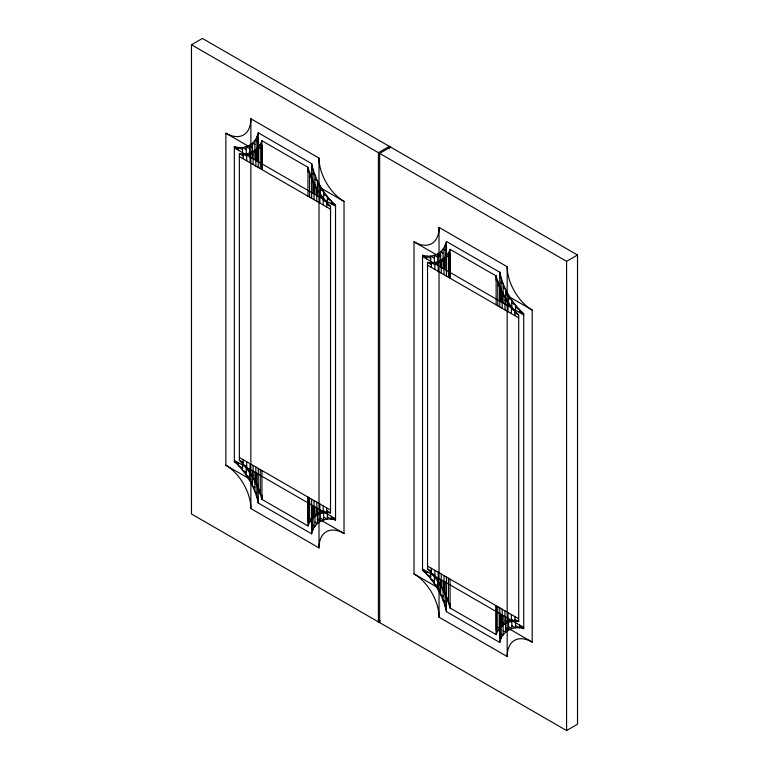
<?xml version="1.0" encoding="UTF-8"?>
<svg xmlns="http://www.w3.org/2000/svg" width="769" height="769" viewBox="0 0 769 769"><rect width="100%" height="100%" fill="white"/><g stroke="black" fill="none" stroke-linecap="round" stroke-linejoin="round"><path stroke-width="1.15" d="M258.269 161.711L258.269 137.68L256.865 136.872L258.269 132.835L311.618 163.634C315.03 179.465 323.518 194.182 335.534 205.054L335.534 520.036C325.239 516.326 313.55 523.074 311.618 533.84L258.269 503.041C254.856 487.21 246.368 472.493 234.353 461.621L234.353 146.639C243.033 149.551 253.462 145.668 256.865 136.872L256.865 160.894M311.618 504.964L311.618 528.995L313.021 529.803L313.021 505.781M446.443 270.352L446.443 246.32L445.04 245.513L446.443 241.476L499.792 272.274C503.205 288.115 511.693 302.823 523.708 313.694L523.708 628.677C513.413 624.966 501.724 631.714 499.792 642.48L446.443 611.682C443.031 595.85 434.543 581.133 422.527 570.262L422.527 255.279C431.207 258.192 441.637 254.308 445.04 245.513L445.04 269.544M261.921 140.717C258.769 149.878 248.868 155.598 239.361 153.742L239.361 460.295C249.963 471.176 257.798 484.739 261.921 499.379L307.965 525.958C311.109 516.797 321.019 511.077 330.526 512.933L330.526 206.38C319.923 195.499 312.089 181.926 307.965 167.296L261.921 140.717L261.921 169.593L261.921 145.072L260.278 144.12L260.278 168.642M450.096 249.358C446.943 258.519 437.042 264.238 427.535 262.383L427.535 568.935C438.138 579.816 445.972 593.389 450.096 608.019L496.14 634.598C499.283 625.437 509.193 619.718 518.7 621.573L518.7 315.021C508.098 304.139 500.263 290.576 496.14 275.946L450.096 249.358L450.096 278.234L450.096 253.712L448.452 252.761L448.452 277.282M191.481 44.765L202.42 38.45L577.519 255.01L577.519 724.235L566.58 730.55L191.481 513.99L191.481 44.765L566.58 261.325L577.519 255.01M390.594 147.09L379.655 153.406L379.655 622.63M380.395 620.756L378.406 621.91L378.406 152.685L389.345 146.37L389.345 148.773M250.867 118.762L319.01 158.097A35.364 20.417 60 0 0 344.022 201.411L344.022 533.475A35.364 20.417 60 0 0 319.01 547.913L250.867 508.578A35.364 20.417 60 0 0 225.865 465.264L225.865 133.2A35.364 20.417 60 0 0 250.867 118.762L250.867 508.578M439.041 227.403L507.184 266.747A35.364 20.417 60 0 0 532.196 310.051L532.196 642.125A35.364 20.417 60 0 0 507.184 656.553L439.041 617.219A35.364 20.417 60 0 0 414.039 573.905L414.039 241.841A35.364 20.417 60 0 0 439.041 227.403L439.041 617.219M256.865 141.467L254.923 140.343L254.923 159.779M313.021 173.89L314.963 175.005L314.963 194.442M445.04 250.108L443.098 248.983L443.098 268.419M501.196 282.531L503.137 283.655L503.137 303.082M254.923 144.601L252.472 143.188L252.472 158.356M314.963 179.264L317.414 180.686L317.414 195.855M443.098 253.241L440.647 251.828L440.647 266.997M503.137 287.904L505.589 289.327L505.589 304.495M258.24 147.071L260.278 148.244M309.609 176.726L311.647 177.899M446.414 255.712L448.452 256.884M497.783 285.366L499.821 286.539L499.821 306.946M252.472 147.033L249.55 145.351L249.55 156.674M317.414 184.531L320.337 186.213L320.337 197.546M440.647 255.673L437.724 253.991L437.724 265.315M505.589 293.172L508.511 294.854L508.511 306.187M258.24 150.916L255.837 149.522L255.837 166.075M311.647 181.753L314.05 183.137L314.05 199.69M446.414 259.557L444.011 258.173L444.011 274.716M499.821 290.394L502.224 291.778L502.224 308.331M225.865 133.2L250.867 147.638M319.01 186.973L344.022 201.411M414.039 241.841L439.041 256.279M507.184 295.613L532.196 310.051M249.55 148.715L246.224 146.792L246.224 154.752M320.337 189.578L323.662 191.51L323.662 199.469M437.724 257.355L434.398 255.433L434.398 263.392M508.511 298.228L511.837 300.15L511.837 308.109M255.837 153.06L253.088 151.474L253.088 164.489M314.05 186.665L316.799 188.251L316.799 201.276M444.011 261.7L441.262 260.114L441.262 273.13M502.224 295.306L504.973 296.901L504.973 309.917M246.224 149.628L242.533 147.494L242.533 152.627M323.662 194.336L327.354 196.47L327.354 201.593M434.398 258.269L430.707 256.135L430.707 261.268M511.837 302.976L515.528 305.11L515.528 310.234M253.088 154.646L250.031 152.877L250.031 162.73M316.799 191.423L319.856 193.192L319.856 203.045M441.262 263.286L438.205 261.518L438.205 271.37M504.973 300.073L508.03 301.833L508.03 311.685M242.533 149.744L238.553 147.446L238.553 150.33M327.354 198.71L331.333 201.007L331.333 203.891M430.707 258.384L426.728 256.087L426.728 258.97M515.528 307.35L519.508 309.647L519.508 312.531M234.353 146.639L238.553 149.061M250.031 155.655L246.695 153.733L246.695 160.798M319.856 195.97L323.191 197.893L323.191 204.967M331.333 202.632L335.534 205.054M422.527 255.279L426.728 257.702M438.205 264.296L434.87 262.373L434.87 269.448M508.03 304.611L511.366 306.533L511.366 313.608M519.508 311.272L523.708 313.694M234.353 147.898L335.534 206.313M422.527 256.548L523.708 314.954M246.695 156.088L243.129 154.021L243.129 158.741M323.191 200.248L326.758 202.314L326.758 207.024M434.87 264.728L431.303 262.662L431.303 267.381M511.366 308.888L514.932 310.955L514.932 315.665M239.361 153.742L243.129 155.924M326.758 204.208L330.526 206.38M427.535 262.383L431.303 264.565M514.932 312.848L518.7 315.021M239.361 156.568L330.526 209.206M427.535 265.209L518.7 317.847M239.361 457.468L330.526 510.107M427.535 566.109L518.7 618.747M239.361 460.295L243.129 462.467M326.758 510.751L330.526 512.933M427.535 568.935L431.303 571.107M514.932 619.391L518.7 621.573M246.695 466.427L243.129 464.361L243.129 459.651M323.191 510.587L326.758 512.654L326.758 507.934M434.87 575.068L431.303 573.011L431.303 568.291M511.366 619.228L514.932 621.294L514.932 616.575M234.353 460.362L335.534 518.777M422.527 569.002L523.708 627.417M234.353 461.621L238.553 464.043M250.031 470.705L246.695 468.782L246.695 461.708M319.856 511.02L323.191 512.942L323.191 505.877M331.333 517.614L335.534 520.036M422.527 570.262L426.728 572.694M438.205 579.345L434.87 577.423L434.87 570.348M508.03 619.66L511.366 621.583L511.366 614.518M519.508 626.254L523.708 628.677M242.533 467.965L238.553 465.668L238.553 462.784M327.354 516.931L331.333 519.229L331.333 516.345M430.707 576.606L426.728 574.308L426.728 571.425M515.528 625.572L519.508 627.869L519.508 624.986M253.088 475.252L250.031 473.483L250.031 463.63M316.799 512.029L319.856 513.798L319.856 503.945M441.262 583.892L438.205 582.123L438.205 572.271M504.973 620.67L508.03 622.438L508.03 612.585M246.224 472.339L242.533 470.205L242.533 465.082M323.662 517.047L327.354 519.181L327.354 514.048M434.398 580.98L430.707 578.855L430.707 573.722M511.837 625.697L515.528 627.821L515.528 622.688M255.837 480.01L253.088 478.424L253.088 465.399M314.05 513.615L316.799 515.201L316.799 502.186M444.011 588.65L441.262 587.064L441.262 574.039M502.224 622.256L504.973 623.842L504.973 610.826M249.55 477.097L246.224 475.165L246.224 467.206M320.337 517.96L323.662 519.882L323.662 511.923M437.724 585.738L434.398 583.815L434.398 575.846M508.511 626.6L511.837 628.523L511.837 620.564M225.865 465.264L250.867 479.702M319.01 519.037L344.022 533.475M414.039 573.905L439.041 588.343M507.184 627.687L532.196 642.125M258.24 484.922L255.837 483.538L255.837 466.985M311.647 515.759L314.05 517.143L314.05 500.6M446.414 593.572L444.011 592.178L444.011 575.625M499.821 624.399L502.224 625.793L502.224 609.24M252.472 482.144L249.55 480.462L249.55 469.128M317.414 519.642L320.337 521.324L320.337 510.001M440.647 590.784L437.724 589.102L437.724 577.779M505.589 628.283L508.511 629.974L508.511 618.641M258.24 488.776L260.278 489.949M309.609 518.431L311.647 519.604M446.414 597.417L448.452 598.59M497.783 627.071L499.821 628.254L499.821 607.846M254.923 487.411L252.472 485.989L252.472 470.82M314.963 522.074L317.414 523.487L317.414 508.319M443.098 596.052L440.647 594.629L440.647 579.461M503.137 630.715L505.589 632.128L505.589 616.959M256.865 492.785L254.923 491.67L254.923 472.233M313.021 525.208L314.963 526.332L314.963 506.896M445.04 601.425L443.098 600.31L443.098 580.874M501.196 633.848L503.137 634.973L503.137 615.536M566.58 261.325L566.58 730.55M507.184 266.747L507.184 656.553M501.196 301.957L501.196 277.936L499.792 277.128L499.792 272.274L499.792 301.15M501.196 614.421L501.196 638.443L499.792 637.636L499.792 613.604L499.792 642.48M497.783 305.764L497.783 281.243L496.14 280.291L496.14 275.946L496.14 304.812M497.783 606.674L497.783 631.195L496.14 630.244L496.14 605.722L496.14 634.598M450.096 579.144L450.096 608.019L450.096 603.665L448.452 602.713L448.452 578.192M446.443 241.476L446.414 276.109M446.414 577.019L446.443 611.682L446.443 606.837L445.04 606.02L445.04 581.998M319.01 158.097L319.01 547.913M313.021 193.317L313.021 169.295L311.618 168.488L311.618 163.634L311.647 198.296M311.647 499.206L311.618 533.84M309.609 197.124L309.609 172.602L307.965 171.65L307.965 167.296L307.965 196.172M309.609 498.033L309.609 522.555L307.965 521.603L307.965 497.082L307.965 525.958M261.921 470.503L261.921 499.379L261.921 495.025L260.278 494.073L260.278 469.551M258.269 132.835L258.24 167.469M258.24 468.379L258.269 503.041L258.269 498.187L256.865 497.38L256.865 473.358"/></g></svg>
